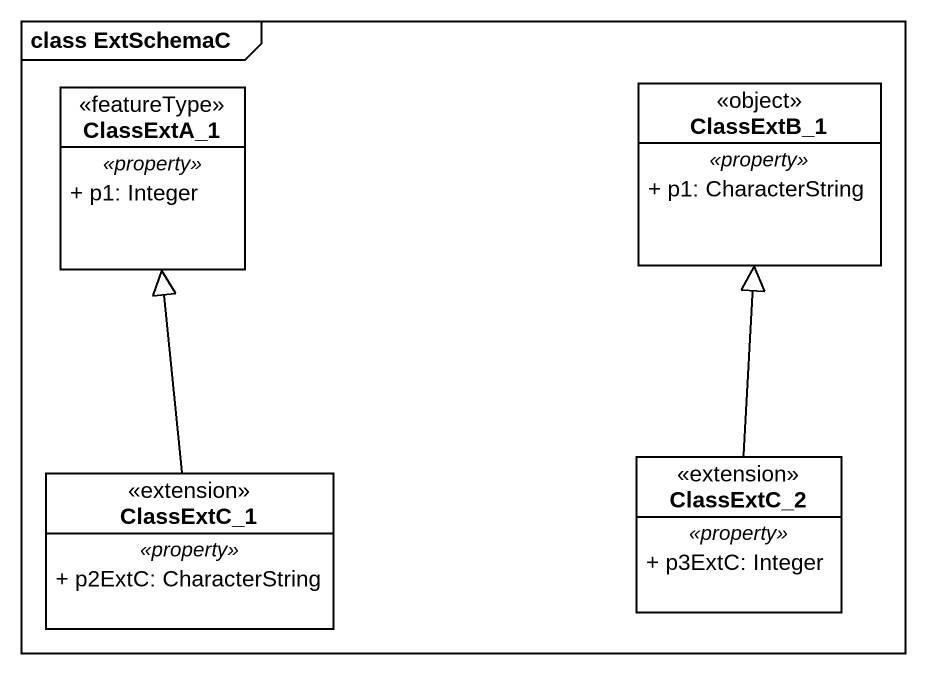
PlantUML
@startuml
mainframe class ExtSchemaC
hide circle
hide empty members
skinparam classAttributeIconSize 0
class ClassExtA_1 <<featureType>> {
  .. <<property>> ..
  + p1: Integer
}
class ClassExtB_1 <<object>> {
  .. <<property>> ..
  + p1: CharacterString
}
class ClassExtC_1 <<extension>> {
  .. <<property>> ..
  + p2ExtC: CharacterString
}
class ClassExtC_2 <<extension>> {
  .. <<property>> ..
  + p3ExtC: Integer
}
ClassExtC_1 -up-|> ClassExtA_1
ClassExtC_2 -up-|> ClassExtB_1
@enduml
